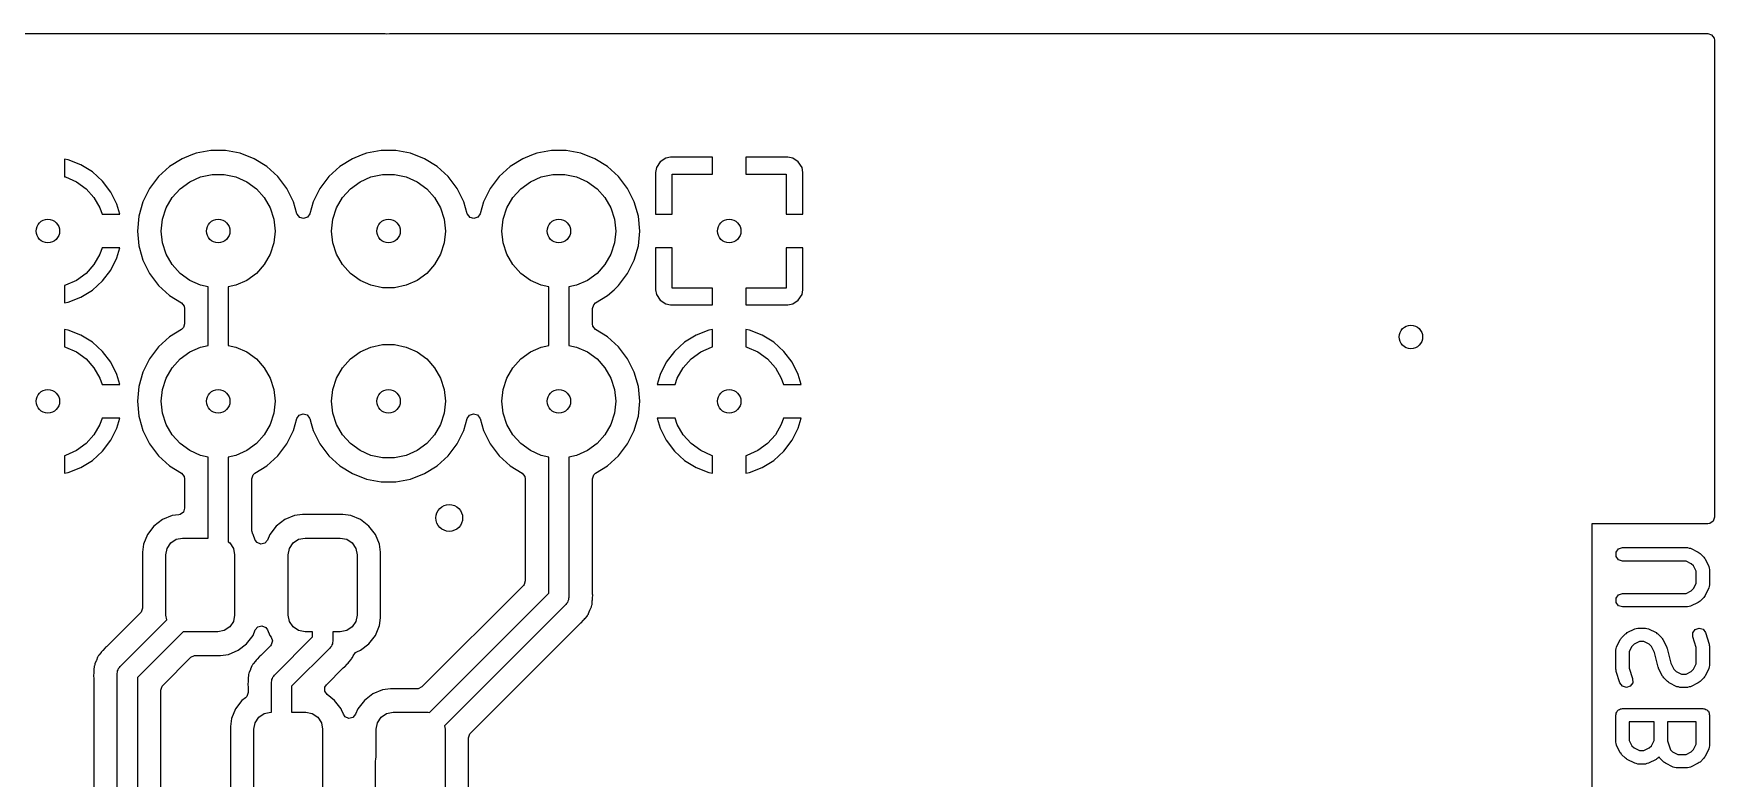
# Model space of a CAD drawing. Extents: x 0.22 to 1.78, y 0.22 to 2.18.
# Drawn here: x 0.791 to 1.778, y 1.741 to 2.178 of the extents above; entities that cross this region are included whole.
import ezdxf

# ---------------------------------------------------------------- set-up
doc = ezdxf.new("R2010")
doc.units = 0
doc.header["$MEASUREMENT"] = 0
doc.layers.add('BLACK', color=7, linetype='CONTINUOUS')

msp = doc.modelspace()

# ---------------------------------------------------------------- linework, layer by layer
at = {"layer": 'BLACK', "linetype": 'CONTINUOUS'}
for p, q in [((0.225728, 2.17817), (0.997806, 2.17817)), ((0.997806, 2.17817), (0.998873, 2.17802)), ((0.998873, 2.17802), (0.998889, 2.17802)), ((0.998889, 2.17802), (1.00046, 2.17816)), ((1.00046, 2.17816), (1.00064, 2.17817)), ((1.00064, 2.17817), (1.77427, 2.17817)), ((1.77427, 2.17817), (1.77656, 2.17742)), ((1.77656, 2.17742), (1.77798, 2.17548)), ((1.77798, 2.17548), (1.77817, 2.17427)), ((1.77817, 2.17427), (1.77817, 1.89411)), ((0.811705, 2.10404), (0.809646, 2.10442)), ((0.809646, 2.10442), (0.809646, 2.09414)), ((0.819189, 2.10114), (0.811705, 2.10404)), ((0.811705, 2.10404), (0.811705, 2.10404)), ((0.878646, 2.10469), (0.871198, 2.10008)), ((0.883811, 2.1067), (0.878646, 2.10469)), ((0.886813, 2.10786), (0.883811, 2.1067)), ((0.895424, 2.10947), (0.886813, 2.10786)), ((0.904183, 2.10947), (0.895424, 2.10947)), ((0.912793, 2.10786), (0.904183, 2.10947)), ((0.920961, 2.10469), (0.912793, 2.10786)), ((0.912793, 2.10786), (0.912793, 2.10786)), ((0.912793, 2.10786), (0.912793, 2.10786)), ((0.928408, 2.10008), (0.920961, 2.10469)), ((0.978646, 2.10469), (0.971198, 2.10008)), ((0.983811, 2.1067), (0.978646, 2.10469)), ((0.986813, 2.10786), (0.983811, 2.1067)), ((0.995424, 2.10947), (0.986813, 2.10786)), ((1.00418, 2.10947), (0.995424, 2.10947)), ((1.01279, 2.10786), (1.00418, 2.10947)), ((1.02096, 2.10469), (1.01279, 2.10786)), ((1.01279, 2.10786), (1.01279, 2.10786)), ((1.01279, 2.10786), (1.01279, 2.10786)), ((1.02841, 2.10008), (1.02096, 2.10469)), ((1.07865, 2.10469), (1.0712, 2.10008)), ((1.08381, 2.1067), (1.07865, 2.10469)), ((1.08681, 2.10786), (1.08381, 2.1067)), ((1.09542, 2.10947), (1.08681, 2.10786)), ((1.10418, 2.10947), (1.09542, 2.10947)), ((1.11279, 2.10786), (1.10418, 2.10947)), ((1.12096, 2.10469), (1.11279, 2.10786)), ((1.11279, 2.10786), (1.11279, 2.10786)), ((1.11279, 2.10786), (1.11279, 2.10786)), ((1.12841, 2.10008), (1.12096, 2.10469)), ((1.15924, 2.10277), (1.15707, 2.09951)), ((1.1625, 2.10494), (1.15924, 2.10277)), ((1.15924, 2.10277), (1.15924, 2.10277)), ((1.16537, 2.10551), (1.1625, 2.10494)), ((1.1625, 2.10494), (1.1625, 2.10494)), ((1.18996, 2.10551), (1.16537, 2.10551)), ((1.18996, 2.09567), (1.18996, 2.10551)), ((1.18996, 2.10551), (1.18996, 2.10551)), ((1.20965, 2.10551), (1.20965, 2.09567)), ((1.23424, 2.10551), (1.20965, 2.10551)), ((1.20965, 2.10551), (1.20965, 2.10551)), ((1.23711, 2.10494), (1.23424, 2.10551)), ((1.24036, 2.10277), (1.23711, 2.10494)), ((1.23711, 2.10494), (1.23711, 2.10494)), ((1.24254, 2.09951), (1.24036, 2.10277)), ((1.24036, 2.10277), (1.24036, 2.10277)), ((0.809646, 2.09414), (0.810144, 2.09403)), ((0.810144, 2.09403), (0.816535, 2.09119)), ((0.81919, 2.10114), (0.819189, 2.10114)), ((0.826013, 2.09691), (0.81919, 2.10114)), ((0.831945, 2.09151), (0.826013, 2.09691)), ((0.864725, 2.09418), (0.859447, 2.08719)), ((0.871198, 2.10008), (0.864725, 2.09418)), ((0.871198, 2.10008), (0.871198, 2.10008)), ((0.883071, 2.09119), (0.889462, 2.09403)), ((0.889462, 2.09403), (0.896305, 2.09549)), ((0.896305, 2.09549), (0.903301, 2.09549)), ((0.903301, 2.09549), (0.910144, 2.09403)), ((0.910144, 2.09403), (0.916535, 2.09119)), ((0.934881, 2.09418), (0.928408, 2.10008)), ((0.94016, 2.08719), (0.934881, 2.09418)), ((0.964725, 2.09418), (0.959447, 2.08719)), ((0.971198, 2.10008), (0.964725, 2.09418)), ((0.971198, 2.10008), (0.971198, 2.10008)), ((0.983071, 2.09119), (0.989462, 2.09403)), ((0.989462, 2.09403), (0.996305, 2.09549)), ((0.996305, 2.09549), (1.0033, 2.09549)), ((1.0033, 2.09549), (1.01014, 2.09403)), ((1.01014, 2.09403), (1.01654, 2.09119)), ((1.03488, 2.09418), (1.02841, 2.10008)), ((1.04016, 2.08719), (1.03488, 2.09418)), ((1.06473, 2.09418), (1.05945, 2.08719)), ((1.0712, 2.10008), (1.06473, 2.09418)), ((1.0712, 2.10008), (1.0712, 2.10008)), ((1.08307, 2.09119), (1.08946, 2.09403)), ((1.08946, 2.09403), (1.09631, 2.09549)), ((1.09631, 2.09549), (1.1033, 2.09549)), ((1.1033, 2.09549), (1.11014, 2.09403)), ((1.11014, 2.09403), (1.11654, 2.09119)), ((1.13488, 2.09418), (1.12841, 2.10008)), ((1.14016, 2.08719), (1.13488, 2.09418)), ((1.15707, 2.09951), (1.1565, 2.09664)), ((1.1565, 2.09664), (1.1565, 2.07205)), ((1.15707, 2.09951), (1.15707, 2.09951)), ((1.16634, 2.07205), (1.16634, 2.09567)), ((1.16634, 2.09567), (1.18996, 2.09567)), ((1.20965, 2.09567), (1.23327, 2.09567)), ((1.23327, 2.09567), (1.23327, 2.07205)), ((1.24311, 2.09664), (1.24254, 2.09951)), ((1.24254, 2.09951), (1.24254, 2.09951)), ((1.24311, 2.07205), (1.24311, 2.09664)), ((1.24311, 2.09664), (1.24311, 2.09664)), ((0.816535, 2.09119), (0.822195, 2.08707)), ((0.822195, 2.08707), (0.826877, 2.08187)), ((0.836781, 2.0851), (0.831945, 2.09151)), ((0.840359, 2.07792), (0.836781, 2.0851)), ((0.836781, 2.0851), (0.836781, 2.0851)), ((0.859446, 2.08719), (0.855542, 2.07935)), ((0.859447, 2.08719), (0.859446, 2.08719)), ((0.87273, 2.08187), (0.877411, 2.08707)), ((0.877411, 2.08707), (0.883071, 2.09119)), ((0.916535, 2.09119), (0.922195, 2.08707)), ((0.922195, 2.08707), (0.926877, 2.08187)), ((0.944064, 2.07935), (0.94016, 2.08719)), ((0.959446, 2.08719), (0.955542, 2.07935)), ((0.959447, 2.08719), (0.959446, 2.08719)), ((0.97273, 2.08187), (0.977411, 2.08707)), ((0.977411, 2.08707), (0.983071, 2.09119)), ((1.01654, 2.09119), (1.0222, 2.08707)), ((1.0222, 2.08707), (1.02688, 2.08187)), ((1.04406, 2.07935), (1.04016, 2.08719)), ((1.05945, 2.08719), (1.05554, 2.07935)), ((1.05945, 2.08719), (1.05945, 2.08719)), ((1.07273, 2.08187), (1.07741, 2.08707)), ((1.07741, 2.08707), (1.08307, 2.09119)), ((1.11654, 2.09119), (1.1222, 2.08707)), ((1.1222, 2.08707), (1.12688, 2.08187)), ((1.14406, 2.07935), (1.14016, 2.08719)), ((0.826877, 2.08187), (0.830375, 2.07582)), ((0.830375, 2.07582), (0.831599, 2.07205)), ((0.842029, 2.07205), (0.840359, 2.07792)), ((0.855542, 2.07935), (0.853145, 2.07093)), ((0.855542, 2.07935), (0.855542, 2.07935)), ((0.86707, 2.06916), (0.869232, 2.07582)), ((0.869232, 2.07582), (0.87273, 2.08187)), ((0.926877, 2.08187), (0.930375, 2.07582)), ((0.930375, 2.07582), (0.932536, 2.06916)), ((0.946054, 2.07236), (0.944064, 2.07935)), ((0.946143, 2.07208), (0.946054, 2.07236)), ((0.953552, 2.07236), (0.952209, 2.07036)), ((0.955542, 2.07935), (0.953552, 2.07236)), ((0.955542, 2.07935), (0.955542, 2.07935)), ((0.96707, 2.06916), (0.969232, 2.07582)), ((0.969232, 2.07582), (0.97273, 2.08187)), ((1.02688, 2.08187), (1.03037, 2.07582)), ((1.03037, 2.07582), (1.03254, 2.06916)), ((1.04605, 2.07236), (1.04406, 2.07935)), ((1.04614, 2.07208), (1.04605, 2.07236)), ((1.05355, 2.07236), (1.05221, 2.07036)), ((1.05554, 2.07935), (1.05355, 2.07236)), ((1.05554, 2.07935), (1.05554, 2.07935)), ((1.06707, 2.06916), (1.06923, 2.07582)), ((1.06923, 2.07582), (1.07273, 2.08187)), ((1.12688, 2.08187), (1.13037, 2.07582)), ((1.13037, 2.07582), (1.13254, 2.06916)), ((1.14646, 2.07093), (1.14406, 2.07935)), ((0.831599, 2.07205), (0.842029, 2.07205)), ((0.853145, 2.07093), (0.852337, 2.0622)), ((0.866339, 2.0622), (0.86707, 2.06916)), ((0.932536, 2.06916), (0.933268, 2.0622)), ((0.94763, 2.07019), (0.946143, 2.07208)), ((0.949947, 2.06953), (0.94763, 2.07019)), ((0.952209, 2.07036), (0.949947, 2.06953)), ((0.966339, 2.0622), (0.96707, 2.06916)), ((1.03254, 2.06916), (1.03327, 2.0622)), ((1.04763, 2.07019), (1.04614, 2.07208)), ((1.04995, 2.06953), (1.04763, 2.07019)), ((1.05221, 2.07036), (1.04995, 2.06953)), ((1.06634, 2.0622), (1.06707, 2.06916)), ((1.13254, 2.06916), (1.13327, 2.0622)), ((1.14727, 2.0622), (1.14646, 2.07093)), ((1.1565, 2.07205), (1.1565, 2.07205)), ((1.1565, 2.07205), (1.16634, 2.07205)), ((1.23327, 2.07205), (1.24311, 2.07205)), ((1.24311, 2.07205), (1.24311, 2.07205)), ((0.852337, 2.0622), (0.853145, 2.05348)), ((0.853145, 2.05348), (0.853552, 2.05205)), ((0.86707, 2.05525), (0.866339, 2.0622)), ((0.869232, 2.04859), (0.86707, 2.05525)), ((0.932536, 2.05525), (0.930375, 2.04859)), ((0.933268, 2.0622), (0.932536, 2.05525)), ((0.96707, 2.05525), (0.966339, 2.0622)), ((0.969232, 2.04859), (0.96707, 2.05525)), ((1.03254, 2.05525), (1.03037, 2.04859)), ((1.03327, 2.0622), (1.03254, 2.05525)), ((1.06707, 2.05525), (1.06634, 2.0622)), ((1.06923, 2.04859), (1.06707, 2.05525)), ((1.13254, 2.05525), (1.13037, 2.04859)), ((1.13327, 2.0622), (1.13254, 2.05525)), ((1.14406, 2.04506), (1.14646, 2.05348)), ((1.14646, 2.05348), (1.14727, 2.0622)), ((0.830375, 2.04859), (0.826877, 2.04253)), ((0.831599, 2.05236), (0.830375, 2.04859)), ((0.842029, 2.05236), (0.831599, 2.05236)), ((0.836781, 2.03931), (0.840359, 2.04649)), ((0.840359, 2.04649), (0.842029, 2.05236)), ((0.853552, 2.05205), (0.855542, 2.04506)), ((0.855542, 2.04506), (0.857301, 2.04153)), ((0.87273, 2.04253), (0.869232, 2.04859)), ((0.930375, 2.04859), (0.926877, 2.04253)), ((0.97273, 2.04253), (0.969232, 2.04859)), ((1.03037, 2.04859), (1.02688, 2.04253)), ((1.07273, 2.04253), (1.06923, 2.04859)), ((1.13037, 2.04859), (1.12688, 2.04253)), ((1.14016, 2.03722), (1.14406, 2.04506)), ((1.16634, 2.05236), (1.1565, 2.05236)), ((1.1565, 2.05236), (1.1565, 2.05236)), ((1.1565, 2.05236), (1.1565, 2.02777)), ((1.16634, 2.02874), (1.16634, 2.05236)), ((1.24311, 2.05236), (1.23327, 2.05236)), ((1.23327, 2.05236), (1.23327, 2.02874)), ((1.24311, 2.02777), (1.24311, 2.05236)), ((1.24311, 2.05236), (1.24311, 2.05236)), ((0.816535, 2.03322), (0.810144, 2.03038)), ((0.822195, 2.03734), (0.816535, 2.03322)), ((0.826877, 2.04253), (0.822195, 2.03734)), ((0.826013, 2.0275), (0.831945, 2.0329)), ((0.831945, 2.0329), (0.836781, 2.03931)), ((0.836781, 2.03931), (0.836781, 2.03931)), ((0.857301, 2.04153), (0.859447, 2.03722)), ((0.859447, 2.03722), (0.864725, 2.03023)), ((0.877411, 2.03734), (0.87273, 2.04253)), ((0.883071, 2.03322), (0.877411, 2.03734)), ((0.889462, 2.03038), (0.883071, 2.03322)), ((0.916535, 2.03322), (0.910144, 2.03038)), ((0.922195, 2.03734), (0.916535, 2.03322)), ((0.926877, 2.04253), (0.922195, 2.03734)), ((0.977411, 2.03734), (0.97273, 2.04253)), ((0.983071, 2.03322), (0.977411, 2.03734)), ((0.989462, 2.03038), (0.983071, 2.03322)), ((1.01654, 2.03322), (1.01014, 2.03038)), ((1.0222, 2.03734), (1.01654, 2.03322)), ((1.02688, 2.04253), (1.0222, 2.03734)), ((1.07741, 2.03734), (1.07273, 2.04253)), ((1.08307, 2.03322), (1.07741, 2.03734)), ((1.08946, 2.03038), (1.08307, 2.03322)), ((1.11654, 2.03322), (1.11014, 2.03038)), ((1.1222, 2.03734), (1.11654, 2.03322)), ((1.12688, 2.04253), (1.1222, 2.03734)), ((1.13488, 2.03023), (1.14016, 2.03722)), ((0.810144, 2.03038), (0.809646, 2.03027)), ((0.809646, 2.03027), (0.809646, 2.01999)), ((0.811705, 2.02037), (0.819189, 2.02327)), ((0.819189, 2.02327), (0.81919, 2.02327)), ((0.81919, 2.02327), (0.826013, 2.0275)), ((0.864725, 2.03023), (0.871198, 2.02433)), ((0.871198, 2.02433), (0.878253, 2.01996)), ((0.893898, 2.02944), (0.889462, 2.03038)), ((0.893898, 1.99497), (0.893898, 2.02944)), ((0.910144, 2.03038), (0.905709, 2.02944)), ((0.905709, 2.02944), (0.905709, 1.99497)), ((0.996305, 2.02892), (0.989462, 2.03038)), ((1.0033, 2.02892), (0.996305, 2.02892)), ((1.01014, 2.03038), (1.0033, 2.02892)), ((1.0939, 2.02944), (1.08946, 2.03038)), ((1.0939, 1.99497), (1.0939, 2.02944)), ((1.11014, 2.03038), (1.10571, 2.02944)), ((1.10571, 2.02944), (1.10571, 1.99497)), ((1.12135, 2.01996), (1.12841, 2.02433)), ((1.12841, 2.02433), (1.13219, 2.02777)), ((1.13219, 2.02777), (1.13488, 2.03023)), ((1.1565, 2.02777), (1.15707, 2.0249)), ((1.15707, 2.0249), (1.15707, 2.0249)), ((1.15707, 2.0249), (1.15924, 2.02164)), ((1.18996, 2.02874), (1.16634, 2.02874)), ((1.18996, 2.0189), (1.18996, 2.02874)), ((1.23327, 2.02874), (1.20965, 2.02874)), ((1.20965, 2.02874), (1.20965, 2.0189)), ((1.24036, 2.02164), (1.24254, 2.0249)), ((1.24254, 2.0249), (1.24311, 2.02777)), ((1.24254, 2.0249), (1.24254, 2.0249)), ((1.24311, 2.02777), (1.24311, 2.02777)), ((0.809646, 2.01999), (0.811705, 2.02037)), ((0.878253, 2.01996), (0.879809, 2.01812)), ((0.879809, 2.01812), (0.880098, 2.01664)), ((0.880098, 2.01664), (0.880098, 2.00777)), ((1.11951, 2.01664), (1.12025, 2.01894)), ((1.11951, 2.00777), (1.11951, 2.01664)), ((1.12025, 2.01894), (1.12135, 2.01996)), ((1.15924, 2.02164), (1.15924, 2.02164)), ((1.15924, 2.02164), (1.1625, 2.01947)), ((1.1625, 2.01947), (1.1625, 2.01947)), ((1.1625, 2.01947), (1.16537, 2.0189)), ((1.16537, 2.0189), (1.16537, 2.0189)), ((1.16537, 2.0189), (1.18996, 2.0189)), ((1.18996, 2.0189), (1.18996, 2.0189)), ((1.20965, 2.0189), (1.20965, 2.0189)), ((1.20965, 2.0189), (1.23424, 2.0189)), ((1.23424, 2.0189), (1.23711, 2.01947)), ((1.23424, 2.0189), (1.23424, 2.0189)), ((1.23711, 2.01947), (1.24036, 2.02164)), ((1.23711, 2.01947), (1.23711, 2.01947)), ((1.24036, 2.02164), (1.24036, 2.02164)), ((0.811705, 2.00404), (0.809646, 2.00442)), ((0.809646, 2.00442), (0.809646, 1.99414)), ((0.819189, 2.00114), (0.811705, 2.00404)), ((0.811705, 2.00404), (0.811705, 2.00404)), ((0.878253, 2.00445), (0.871198, 2.00008)), ((0.879354, 2.00547), (0.878253, 2.00445)), ((0.880098, 2.00777), (0.879354, 2.00547)), ((1.1198, 2.00629), (1.11951, 2.00777)), ((1.12135, 2.00445), (1.1198, 2.00629)), ((1.12841, 2.00008), (1.12135, 2.00445)), ((1.1879, 2.00404), (1.18042, 2.00114)), ((1.18996, 2.00442), (1.1879, 2.00404)), ((1.1879, 2.00404), (1.1879, 2.00404)), ((1.18996, 1.99414), (1.18996, 2.00442)), ((1.21171, 2.00404), (1.20965, 2.00442)), ((1.20965, 2.00442), (1.20965, 1.99414)), ((1.21919, 2.00114), (1.21171, 2.00404)), ((1.21171, 2.00404), (1.21171, 2.00404)), ((0.809646, 1.99414), (0.810144, 1.99403)), ((0.810144, 1.99403), (0.816535, 1.99119)), ((0.81919, 2.00114), (0.819189, 2.00114)), ((0.826013, 1.99691), (0.81919, 2.00114)), ((0.831945, 1.99151), (0.826013, 1.99691)), ((0.864725, 1.99418), (0.859447, 1.98719)), ((0.871198, 2.00008), (0.864725, 1.99418)), ((0.871198, 2.00008), (0.871198, 2.00008)), ((0.883071, 1.99119), (0.889462, 1.99403)), ((0.889462, 1.99403), (0.893898, 1.99497)), ((0.905709, 1.99497), (0.910144, 1.99403)), ((0.910144, 1.99403), (0.916535, 1.99119)), ((0.983071, 1.99119), (0.989462, 1.99403)), ((0.989462, 1.99403), (0.996305, 1.99549)), ((0.996305, 1.99549), (1.0033, 1.99549)), ((1.0033, 1.99549), (1.01014, 1.99403)), ((1.01014, 1.99403), (1.01654, 1.99119)), ((1.08307, 1.99119), (1.08946, 1.99403)), ((1.08946, 1.99403), (1.0939, 1.99497)), ((1.10571, 1.99497), (1.11014, 1.99403)), ((1.11014, 1.99403), (1.11654, 1.99119)), ((1.13488, 1.99418), (1.12841, 2.00008)), ((1.14016, 1.98719), (1.13488, 1.99418)), ((1.17359, 1.99691), (1.16766, 1.99151)), ((1.18042, 2.00114), (1.17359, 1.99691)), ((1.18042, 2.00114), (1.18042, 2.00114)), ((1.18307, 1.99119), (1.18946, 1.99403)), ((1.18946, 1.99403), (1.18996, 1.99414)), ((1.20965, 1.99414), (1.21014, 1.99403)), ((1.21014, 1.99403), (1.21654, 1.99119)), ((1.22601, 1.99691), (1.21919, 2.00114)), ((1.21919, 2.00114), (1.21919, 2.00114)), ((1.23194, 1.99151), (1.22601, 1.99691)), ((0.816535, 1.99119), (0.822195, 1.98707)), ((0.822195, 1.98707), (0.826877, 1.98187)), ((0.836781, 1.9851), (0.831945, 1.99151)), ((0.840359, 1.97792), (0.836781, 1.9851)), ((0.836781, 1.9851), (0.836781, 1.9851)), ((0.859446, 1.98719), (0.855542, 1.97935)), ((0.859447, 1.98719), (0.859446, 1.98719)), ((0.87273, 1.98187), (0.877411, 1.98707)), ((0.877411, 1.98707), (0.883071, 1.99119)), ((0.916535, 1.99119), (0.922195, 1.98707)), ((0.922195, 1.98707), (0.926877, 1.98187)), ((0.97273, 1.98187), (0.977411, 1.98707)), ((0.977411, 1.98707), (0.983071, 1.99119)), ((1.01654, 1.99119), (1.0222, 1.98707)), ((1.0222, 1.98707), (1.02688, 1.98187)), ((1.07273, 1.98187), (1.07741, 1.98707)), ((1.07741, 1.98707), (1.08307, 1.99119)), ((1.11654, 1.99119), (1.1222, 1.98707)), ((1.1222, 1.98707), (1.12688, 1.98187)), ((1.14406, 1.97935), (1.14016, 1.98719)), ((1.16282, 1.9851), (1.15925, 1.97792)), ((1.16766, 1.99151), (1.16282, 1.9851)), ((1.16282, 1.9851), (1.16282, 1.9851)), ((1.17273, 1.98187), (1.17741, 1.98707)), ((1.17741, 1.98707), (1.18307, 1.99119)), ((1.21654, 1.99119), (1.2222, 1.98707)), ((1.2222, 1.98707), (1.22688, 1.98187)), ((1.23678, 1.9851), (1.23194, 1.99151)), ((1.24036, 1.97792), (1.23678, 1.9851)), ((1.23678, 1.9851), (1.23678, 1.9851)), ((0.826877, 1.98187), (0.830375, 1.97582)), ((0.830375, 1.97582), (0.831599, 1.97205)), ((0.842029, 1.97205), (0.840359, 1.97792)), ((0.855542, 1.97935), (0.853145, 1.97093)), ((0.855542, 1.97935), (0.855542, 1.97935)), ((0.86707, 1.96916), (0.869232, 1.97582)), ((0.869232, 1.97582), (0.87273, 1.98187)), ((0.926877, 1.98187), (0.930375, 1.97582)), ((0.930375, 1.97582), (0.932536, 1.96916)), ((0.96707, 1.96916), (0.969232, 1.97582)), ((0.969232, 1.97582), (0.97273, 1.98187)), ((1.02688, 1.98187), (1.03037, 1.97582)), ((1.03037, 1.97582), (1.03254, 1.96916)), ((1.06707, 1.96916), (1.06923, 1.97582)), ((1.06923, 1.97582), (1.07273, 1.98187)), ((1.12688, 1.98187), (1.13037, 1.97582)), ((1.13037, 1.97582), (1.13254, 1.96916)), ((1.14646, 1.97093), (1.14406, 1.97935)), ((1.15925, 1.97792), (1.15758, 1.97205)), ((1.16801, 1.97205), (1.16923, 1.97582)), ((1.16923, 1.97582), (1.17273, 1.98187)), ((1.22688, 1.98187), (1.23037, 1.97582)), ((1.23037, 1.97582), (1.2316, 1.97205)), ((1.24203, 1.97205), (1.24036, 1.97792)), ((0.831599, 1.97205), (0.842029, 1.97205)), ((0.853145, 1.97093), (0.852337, 1.9622)), ((0.866339, 1.9622), (0.86707, 1.96916)), ((0.932536, 1.96916), (0.933268, 1.9622)), ((0.966339, 1.9622), (0.96707, 1.96916)), ((1.03254, 1.96916), (1.03327, 1.9622)), ((1.06634, 1.9622), (1.06707, 1.96916)), ((1.13254, 1.96916), (1.13327, 1.9622)), ((1.14727, 1.9622), (1.14646, 1.97093)), ((1.15758, 1.97205), (1.16801, 1.97205)), ((1.2316, 1.97205), (1.24203, 1.97205)), ((0.852337, 1.9622), (0.853145, 1.95348)), ((0.86707, 1.95525), (0.866339, 1.9622)), ((0.869232, 1.94859), (0.86707, 1.95525)), ((0.932536, 1.95525), (0.930375, 1.94859)), ((0.933268, 1.9622), (0.932536, 1.95525)), ((0.946054, 1.95205), (0.947397, 1.95405)), ((0.947397, 1.95405), (0.949659, 1.95488)), ((0.949659, 1.95488), (0.951976, 1.95422)), ((0.951976, 1.95422), (0.953463, 1.95233)), ((0.96707, 1.95525), (0.966339, 1.9622)), ((0.969232, 1.94859), (0.96707, 1.95525)), ((1.03254, 1.95525), (1.03037, 1.94859)), ((1.03327, 1.9622), (1.03254, 1.95525)), ((1.04605, 1.95205), (1.0474, 1.95405)), ((1.0474, 1.95405), (1.04966, 1.95488)), ((1.04966, 1.95488), (1.05198, 1.95422)), ((1.05198, 1.95422), (1.05346, 1.95233)), ((1.06707, 1.95525), (1.06634, 1.9622)), ((1.06923, 1.94859), (1.06707, 1.95525)), ((1.13254, 1.95525), (1.13037, 1.94859)), ((1.13327, 1.9622), (1.13254, 1.95525)), ((1.14646, 1.95348), (1.14727, 1.9622)), ((0.830375, 1.94859), (0.826877, 1.94253)), ((0.831599, 1.95236), (0.830375, 1.94859)), ((0.842029, 1.95236), (0.831599, 1.95236)), ((0.836781, 1.93931), (0.840359, 1.94649)), ((0.840359, 1.94649), (0.842029, 1.95236)), ((0.853145, 1.95348), (0.853552, 1.95205)), ((0.853552, 1.95205), (0.855542, 1.94506)), ((0.855542, 1.94506), (0.857301, 1.94153)), ((0.87273, 1.94253), (0.869232, 1.94859)), ((0.930375, 1.94859), (0.926877, 1.94253)), ((0.94016, 1.93722), (0.944064, 1.94506)), ((0.944064, 1.94506), (0.946054, 1.95205)), ((0.953463, 1.95233), (0.953552, 1.95205)), ((0.953552, 1.95205), (0.954369, 1.94918)), ((0.954369, 1.94918), (0.955542, 1.94506)), ((0.955542, 1.94506), (0.957301, 1.94153)), ((0.97273, 1.94253), (0.969232, 1.94859)), ((1.03037, 1.94859), (1.02688, 1.94253)), ((1.04016, 1.93722), (1.04406, 1.94506)), ((1.04406, 1.94506), (1.04605, 1.95205)), ((1.05346, 1.95233), (1.05355, 1.95205)), ((1.05355, 1.95205), (1.05554, 1.94506)), ((1.05554, 1.94506), (1.0573, 1.94153)), ((1.07273, 1.94253), (1.06923, 1.94859)), ((1.13037, 1.94859), (1.12688, 1.94253)), ((1.14016, 1.93722), (1.14406, 1.94506)), ((1.14406, 1.94506), (1.14614, 1.95236)), ((1.14614, 1.95236), (1.14646, 1.95348)), ((1.16801, 1.95236), (1.15758, 1.95236)), ((1.15758, 1.95236), (1.15925, 1.94649)), ((1.15925, 1.94649), (1.16282, 1.93931)), ((1.16923, 1.94859), (1.16801, 1.95236)), ((1.17273, 1.94253), (1.16923, 1.94859)), ((1.23037, 1.94859), (1.22688, 1.94253)), ((1.2316, 1.95236), (1.23037, 1.94859)), ((1.24203, 1.95236), (1.2316, 1.95236)), ((1.23678, 1.93931), (1.24036, 1.94649)), ((1.24036, 1.94649), (1.24203, 1.95236)), ((0.822195, 1.93734), (0.816535, 1.93322)), ((0.826877, 1.94253), (0.822195, 1.93734)), ((0.831945, 1.9329), (0.836781, 1.93931)), ((0.836781, 1.93931), (0.836781, 1.93931)), ((0.857301, 1.94153), (0.859447, 1.93722)), ((0.859447, 1.93722), (0.864725, 1.93023)), ((0.877411, 1.93734), (0.87273, 1.94253)), ((0.883071, 1.93322), (0.877411, 1.93734)), ((0.922195, 1.93734), (0.916535, 1.93322)), ((0.926877, 1.94253), (0.922195, 1.93734)), ((0.934881, 1.93023), (0.94016, 1.93722)), ((0.957301, 1.94153), (0.959447, 1.93722)), ((0.959447, 1.93722), (0.964725, 1.93023)), ((0.977411, 1.93734), (0.97273, 1.94253)), ((0.983071, 1.93322), (0.977411, 1.93734)), ((1.0222, 1.93734), (1.01654, 1.93322)), ((1.02688, 1.94253), (1.0222, 1.93734)), ((1.03488, 1.93023), (1.04016, 1.93722)), ((1.0573, 1.94153), (1.05945, 1.93722)), ((1.05945, 1.93722), (1.06473, 1.93023)), ((1.07741, 1.93734), (1.07273, 1.94253)), ((1.08307, 1.93322), (1.07741, 1.93734)), ((1.1222, 1.93734), (1.11654, 1.93322)), ((1.12688, 1.94253), (1.1222, 1.93734)), ((1.13488, 1.93023), (1.14016, 1.93722)), ((1.16282, 1.93931), (1.16282, 1.93931)), ((1.16282, 1.93931), (1.16766, 1.9329)), ((1.17741, 1.93734), (1.17273, 1.94253)), ((1.18307, 1.93322), (1.17741, 1.93734)), ((1.2222, 1.93734), (1.21654, 1.93322)), ((1.22688, 1.94253), (1.2222, 1.93734)), ((1.23194, 1.9329), (1.23678, 1.93931)), ((1.23678, 1.93931), (1.23678, 1.93931)), ((0.810144, 1.93038), (0.809646, 1.93027)), ((0.809646, 1.93027), (0.809646, 1.91999)), ((0.816535, 1.93322), (0.810144, 1.93038)), ((0.81919, 1.92327), (0.826013, 1.9275)), ((0.826013, 1.9275), (0.831945, 1.9329)), ((0.864725, 1.93023), (0.871198, 1.92433)), ((0.871198, 1.92433), (0.878253, 1.91996)), ((0.889462, 1.93038), (0.883071, 1.93322)), ((0.893898, 1.92944), (0.889462, 1.93038)), ((0.893898, 1.88189), (0.893898, 1.92944)), ((0.910144, 1.93038), (0.905709, 1.92944)), ((0.905709, 1.92944), (0.905709, 1.87958)), ((0.916535, 1.93322), (0.910144, 1.93038)), ((0.921354, 1.91996), (0.928408, 1.92433)), ((0.928408, 1.92433), (0.934881, 1.93023)), ((0.964725, 1.93023), (0.971198, 1.92433)), ((0.971198, 1.92433), (0.978646, 1.91971)), ((0.989462, 1.93038), (0.983071, 1.93322)), ((0.996305, 1.92892), (0.989462, 1.93038)), ((1.0033, 1.92892), (0.996305, 1.92892)), ((1.01014, 1.93038), (1.0033, 1.92892)), ((1.01654, 1.93322), (1.01014, 1.93038)), ((1.02096, 1.91971), (1.02841, 1.92433)), ((1.02841, 1.92433), (1.03488, 1.93023)), ((1.06473, 1.93023), (1.0712, 1.92433)), ((1.0712, 1.92433), (1.07825, 1.91996)), ((1.08946, 1.93038), (1.08307, 1.93322)), ((1.0939, 1.92944), (1.08946, 1.93038)), ((1.0939, 1.84949), (1.0939, 1.92944)), ((1.11014, 1.93038), (1.10571, 1.92944)), ((1.10571, 1.92944), (1.10571, 1.84705)), ((1.11654, 1.93322), (1.11014, 1.93038)), ((1.12135, 1.91996), (1.12841, 1.92433)), ((1.12841, 1.92433), (1.13488, 1.93023)), ((1.16766, 1.9329), (1.17359, 1.9275)), ((1.17359, 1.9275), (1.18042, 1.92327)), ((1.18946, 1.93038), (1.18307, 1.93322)), ((1.18996, 1.93027), (1.18946, 1.93038)), ((1.18996, 1.91999), (1.18996, 1.93027)), ((1.21014, 1.93038), (1.20965, 1.93027)), ((1.20965, 1.93027), (1.20965, 1.91999)), ((1.21654, 1.93322), (1.21014, 1.93038)), ((1.21919, 1.92327), (1.22601, 1.9275)), ((1.22601, 1.9275), (1.23194, 1.9329)), ((0.809646, 1.91999), (0.811705, 1.92037)), ((0.811705, 1.92037), (0.819189, 1.92327)), ((0.819189, 1.92327), (0.81919, 1.92327)), ((0.878253, 1.91996), (0.879809, 1.91812)), ((0.879809, 1.91812), (0.880098, 1.91664)), ((0.880098, 1.91664), (0.880098, 1.89946)), ((0.919508, 1.91664), (0.920252, 1.91894)), ((0.919508, 1.88627), (0.919508, 1.91664)), ((0.920252, 1.91894), (0.921354, 1.91996)), ((0.978646, 1.91971), (0.986813, 1.91655)), ((0.986813, 1.91655), (0.995424, 1.91494)), ((0.995424, 1.91494), (1.00418, 1.91494)), ((1.00418, 1.91494), (1.01279, 1.91655)), ((1.01279, 1.91655), (1.02096, 1.91971)), ((1.07825, 1.91996), (1.07981, 1.91812)), ((1.07981, 1.91812), (1.0801, 1.91664)), ((1.0801, 1.91664), (1.0801, 1.85682)), ((1.11951, 1.91664), (1.12025, 1.91894)), ((1.11951, 1.84958), (1.11951, 1.91664)), ((1.12025, 1.91894), (1.12135, 1.91996)), ((1.18042, 1.92327), (1.18042, 1.92327)), ((1.18042, 1.92327), (1.1879, 1.92037)), ((1.1879, 1.92037), (1.18996, 1.91999)), ((1.18996, 1.91999), (1.18996, 1.91999)), ((1.20965, 1.91999), (1.21171, 1.92037)), ((1.21171, 1.92037), (1.21919, 1.92327)), ((1.21919, 1.92327), (1.21919, 1.92327)), ((0.872765, 1.89508), (0.867014, 1.8927)), ((0.87671, 1.8956), (0.872765, 1.89508)), ((0.872765, 1.89508), (0.872765, 1.89508)), ((0.877405, 1.89576), (0.87671, 1.8956)), ((0.879354, 1.89717), (0.877405, 1.89576)), ((0.880098, 1.89946), (0.879354, 1.89717)), ((0.944615, 1.89508), (0.938865, 1.8927)), ((0.944616, 1.89508), (0.944615, 1.89508)), ((0.949238, 1.89569), (0.944616, 1.89508)), ((0.973006, 1.89569), (0.949238, 1.89569)), ((0.949238, 1.89569), (0.949238, 1.89569)), ((0.977628, 1.89508), (0.973006, 1.89569)), ((0.977629, 1.89508), (0.977628, 1.89508)), ((0.983379, 1.8927), (0.977629, 1.89508)), ((0.862075, 1.88891), (0.858286, 1.88397)), ((0.862076, 1.88891), (0.862075, 1.88891)), ((0.867014, 1.8927), (0.862076, 1.88891)), ((0.867014, 1.8927), (0.867014, 1.8927)), ((0.919509, 1.88617), (0.919508, 1.88627)), ((0.920196, 1.88423), (0.919509, 1.88617)), ((0.933926, 1.88891), (0.930136, 1.88397)), ((0.938865, 1.8927), (0.933926, 1.88891)), ((0.933926, 1.88891), (0.933926, 1.88891)), ((0.938865, 1.8927), (0.938865, 1.8927)), ((0.988318, 1.88891), (0.983379, 1.8927)), ((0.992108, 1.88397), (0.988318, 1.88891)), ((0.988318, 1.88891), (0.988318, 1.88891)), ((0.988318, 1.88891), (0.988318, 1.88891)), ((0.988318, 1.88891), (0.988318, 1.88891)), ((0.988318, 1.88891), (0.988318, 1.88891)), ((1.77427, 1.89021), (1.70626, 1.89021)), ((1.70626, 1.89021), (1.70626, 1.3394)), ((1.77548, 1.8904), (1.77427, 1.89021)), ((1.77742, 1.89182), (1.77548, 1.8904)), ((1.77817, 1.89411), (1.77742, 1.89182)), ((0.855904, 1.87822), (0.855295, 1.8736)), ((0.858286, 1.88397), (0.855904, 1.87822)), ((0.855904, 1.87822), (0.855904, 1.87822)), ((0.858286, 1.88397), (0.858286, 1.88397)), ((0.869094, 1.87205), (0.869844, 1.87581)), ((0.869844, 1.87581), (0.871977, 1.87901)), ((0.871977, 1.87901), (0.87517, 1.88114)), ((0.87517, 1.88114), (0.878937, 1.88189)), ((0.878937, 1.88189), (0.893898, 1.88189)), ((0.905709, 1.87958), (0.906566, 1.87901)), ((0.906566, 1.87901), (0.9087, 1.87581)), ((0.9087, 1.87581), (0.909449, 1.87205)), ((0.92013, 1.88419), (0.920196, 1.88423)), ((0.920257, 1.88397), (0.92013, 1.88419)), ((0.921596, 1.88074), (0.920257, 1.88397)), ((0.920257, 1.88397), (0.920257, 1.88397)), ((0.922665, 1.87927), (0.921596, 1.88074)), ((0.924891, 1.87834), (0.922665, 1.87927)), ((0.927233, 1.87891), (0.924891, 1.87834)), ((0.928798, 1.88074), (0.927233, 1.87891)), ((0.930136, 1.88397), (0.928798, 1.88074)), ((0.940945, 1.87205), (0.941694, 1.87581)), ((0.941694, 1.87581), (0.943828, 1.87901)), ((0.943828, 1.87901), (0.947021, 1.88114)), ((0.947021, 1.88114), (0.950787, 1.88189)), ((0.950787, 1.88189), (0.971457, 1.88189)), ((0.971457, 1.88189), (0.975223, 1.88114)), ((0.975223, 1.88114), (0.978416, 1.87901)), ((0.978416, 1.87901), (0.98055, 1.87581)), ((0.98055, 1.87581), (0.981299, 1.87205)), ((0.99449, 1.87822), (0.992108, 1.88397)), ((0.992108, 1.88397), (0.992108, 1.88397)), ((0.995098, 1.8736), (0.99449, 1.87822)), ((1.72046, 1.87355), (1.72189, 1.87551)), ((1.72189, 1.87551), (1.7242, 1.87627)), ((1.7242, 1.87627), (1.76245, 1.87627)), ((1.76245, 1.87627), (1.76331, 1.87599)), ((1.76331, 1.87599), (1.76421, 1.87585)), ((1.76421, 1.87585), (1.76871, 1.8736)), ((0.855295, 1.8736), (0.855295, 1.84068)), ((0.869094, 1.83661), (0.869094, 1.87205)), ((0.909449, 1.87205), (0.909449, 1.83661)), ((0.940945, 1.83661), (0.940945, 1.87205)), ((0.981299, 1.87205), (0.981299, 1.83661)), ((0.995098, 1.83506), (0.995098, 1.8736)), ((1.72046, 1.87111), (1.72046, 1.87355)), ((1.72189, 1.86914), (1.72046, 1.87111)), ((1.7242, 1.86839), (1.72189, 1.86914)), ((1.76152, 1.86839), (1.7242, 1.86839)), ((1.76461, 1.86684), (1.76152, 1.86839)), ((1.76596, 1.8655), (1.76461, 1.86684)), ((1.76751, 1.8624), (1.76596, 1.8655)), ((1.76871, 1.8736), (1.76916, 1.87315)), ((1.76916, 1.87315), (1.76973, 1.87286)), ((1.76973, 1.87286), (1.77198, 1.87061)), ((1.77198, 1.87061), (1.77227, 1.87004)), ((1.77227, 1.87004), (1.77272, 1.86959)), ((1.77272, 1.86959), (1.77497, 1.86509)), ((1.77497, 1.86509), (1.7751, 1.86419)), ((1.0801, 1.85682), (1.07935, 1.85453)), ((1.76596, 1.85216), (1.76751, 1.85526)), ((1.76751, 1.85526), (1.76751, 1.8624)), ((1.7751, 1.86419), (1.77538, 1.86333)), ((1.77538, 1.86333), (1.77538, 1.85433)), ((1.07896, 1.85407), (1.01936, 1.79447)), ((1.0238, 1.77939), (1.0939, 1.84949)), ((1.07935, 1.85453), (1.07896, 1.85407)), ((1.10551, 1.84552), (1.10512, 1.84485)), ((1.10571, 1.84705), (1.10551, 1.8463)), ((1.10551, 1.8463), (1.10551, 1.84552)), ((1.11942, 1.84501), (1.11951, 1.84564)), ((1.1196, 1.84876), (1.11951, 1.84958)), ((1.11951, 1.84641), (1.11952, 1.84649)), ((1.11951, 1.84627), (1.11951, 1.84641)), ((1.11951, 1.84564), (1.11951, 1.84627)), ((1.11952, 1.84649), (1.11966, 1.84847)), ((1.11966, 1.84847), (1.1196, 1.84876)), ((1.72046, 1.84655), (1.72189, 1.84852)), ((1.72046, 1.84412), (1.72046, 1.84655)), ((1.72189, 1.84852), (1.7242, 1.84927)), ((1.7242, 1.84927), (1.76152, 1.84927)), ((1.76152, 1.84927), (1.76461, 1.85082)), ((1.76461, 1.85082), (1.76596, 1.85216)), ((1.77198, 1.84705), (1.76973, 1.8448)), ((1.77227, 1.84762), (1.77198, 1.84705)), ((1.77272, 1.84807), (1.77227, 1.84762)), ((1.77497, 1.85257), (1.77272, 1.84807)), ((1.7751, 1.85347), (1.77497, 1.85257)), ((1.77538, 1.85433), (1.7751, 1.85347)), ((0.854154, 1.83793), (0.834318, 1.81809)), ((0.854551, 1.83839), (0.854154, 1.83793)), ((0.855295, 1.84068), (0.854551, 1.83839)), ((0.869636, 1.83389), (0.869094, 1.83661)), ((0.909449, 1.83661), (0.9087, 1.83285)), ((0.941694, 1.83285), (0.940945, 1.83661)), ((0.981299, 1.83661), (0.98055, 1.83285)), ((1.10398, 1.84287), (1.03261, 1.7715)), ((1.10437, 1.84354), (1.10398, 1.84287)), ((1.10492, 1.84409), (1.10437, 1.84354)), ((1.10512, 1.84485), (1.10492, 1.84409)), ((1.1152, 1.83473), (1.11655, 1.83628)), ((1.11655, 1.83628), (1.11667, 1.83655)), ((1.11667, 1.83655), (1.1171, 1.83727)), ((1.1171, 1.83727), (1.11712, 1.8373)), ((1.11712, 1.8373), (1.11728, 1.83751)), ((1.11728, 1.83751), (1.118, 1.83944)), ((1.118, 1.83944), (1.11805, 1.83957)), ((1.11805, 1.83957), (1.11856, 1.84068)), ((1.11856, 1.84068), (1.1189, 1.84144)), ((1.1189, 1.84144), (1.11895, 1.84173)), ((1.11895, 1.84173), (1.11915, 1.84254)), ((1.11915, 1.84254), (1.11926, 1.84282)), ((1.11926, 1.84282), (1.1194, 1.84487)), ((1.1194, 1.84487), (1.11942, 1.84501)), ((1.72189, 1.84215), (1.72046, 1.84412)), ((1.7242, 1.84139), (1.72189, 1.84215)), ((1.76245, 1.84139), (1.7242, 1.84139)), ((1.76331, 1.84168), (1.76245, 1.84139)), ((1.76421, 1.84181), (1.76331, 1.84168)), ((1.76871, 1.84406), (1.76421, 1.84181)), ((1.76916, 1.84451), (1.76871, 1.84406)), ((1.76973, 1.8448), (1.76916, 1.84451)), ((0.842281, 1.80654), (0.869636, 1.83389)), ((0.879218, 1.82677), (0.852362, 1.79992)), ((0.899606, 1.82677), (0.879218, 1.82677)), ((0.903373, 1.82752), (0.899606, 1.82677)), ((0.906566, 1.82965), (0.903373, 1.82752)), ((0.9087, 1.83285), (0.906566, 1.82965)), ((0.920257, 1.82469), (0.921596, 1.82792)), ((0.921596, 1.82792), (0.92316, 1.82975)), ((0.92316, 1.82975), (0.925503, 1.83032)), ((0.925503, 1.83032), (0.927728, 1.8294)), ((0.927728, 1.8294), (0.928798, 1.82792)), ((0.928798, 1.82792), (0.930136, 1.82469)), ((0.943828, 1.82965), (0.941694, 1.83285)), ((0.947021, 1.82752), (0.943828, 1.82965)), ((0.950787, 1.82677), (0.947021, 1.82752)), ((0.955217, 1.82677), (0.950787, 1.82677)), ((0.955217, 1.8238), (0.955217, 1.82677)), ((0.971457, 1.82677), (0.967028, 1.82677)), ((0.967028, 1.82677), (0.967028, 1.82136)), ((0.975223, 1.82752), (0.971457, 1.82677)), ((0.978416, 1.82965), (0.975223, 1.82752)), ((0.98055, 1.83285), (0.978416, 1.82965)), ((0.992108, 1.82469), (0.99449, 1.83044)), ((0.99449, 1.83044), (0.995098, 1.83506)), ((1.04791, 1.76729), (1.11194, 1.83132)), ((1.11194, 1.83132), (1.11259, 1.83184)), ((1.11259, 1.83184), (1.11284, 1.832)), ((1.11284, 1.832), (1.11419, 1.83356)), ((1.11419, 1.83356), (1.11428, 1.83366)), ((1.11428, 1.83366), (1.11473, 1.83411)), ((1.11473, 1.83411), (1.11511, 1.83462)), ((1.11511, 1.83462), (1.1152, 1.83473)), ((1.72367, 1.82337), (1.72592, 1.82562)), ((1.72592, 1.82562), (1.72649, 1.82591)), ((1.72649, 1.82591), (1.72694, 1.82636)), ((1.72694, 1.82636), (1.73144, 1.82861)), ((1.73144, 1.82861), (1.73234, 1.82874)), ((1.73234, 1.82874), (1.7332, 1.82902)), ((1.7332, 1.82902), (1.7377, 1.82902)), ((1.7377, 1.82902), (1.73856, 1.82874)), ((1.73856, 1.82874), (1.73946, 1.82861)), ((1.73946, 1.82861), (1.74396, 1.82636)), ((1.74396, 1.82636), (1.74442, 1.82591)), ((1.74442, 1.82591), (1.74498, 1.82562)), ((1.74498, 1.82562), (1.74723, 1.82337)), ((1.76544, 1.82627), (1.76686, 1.82825)), ((1.76546, 1.82384), (1.76544, 1.82627)), ((1.76686, 1.82825), (1.76917, 1.82902)), ((1.76917, 1.82902), (1.77149, 1.82829)), ((1.77149, 1.82829), (1.77293, 1.82633)), ((1.77293, 1.82633), (1.77518, 1.81958)), ((0.831976, 1.81575), (0.831527, 1.8153)), ((0.832071, 1.81585), (0.831976, 1.81575)), ((0.83342, 1.81741), (0.832071, 1.81585)), ((0.833669, 1.81757), (0.83342, 1.81741)), ((0.83342, 1.81741), (0.83342, 1.81741)), ((0.834318, 1.81809), (0.833669, 1.81757)), ((0.905778, 1.81358), (0.911529, 1.81596)), ((0.911529, 1.81596), (0.916468, 1.81975)), ((0.916468, 1.81975), (0.920257, 1.82469)), ((0.930521, 1.81862), (0.924869, 1.81297)), ((0.930136, 1.82469), (0.930857, 1.82375)), ((0.930977, 1.81917), (0.930521, 1.81862)), ((0.930857, 1.82375), (0.931661, 1.82148)), ((0.931661, 1.82148), (0.930977, 1.81917)), ((0.932832, 1.80142), (0.955217, 1.8238)), ((0.965298, 1.81718), (0.942913, 1.7948)), ((0.965687, 1.81786), (0.965298, 1.81718)), ((0.966236, 1.81841), (0.965687, 1.81786)), ((0.966438, 1.81916), (0.966236, 1.81841)), ((0.966826, 1.81983), (0.966438, 1.81916)), ((0.967028, 1.82136), (0.966826, 1.82061)), ((0.966826, 1.82061), (0.966826, 1.81983)), ((0.981116, 1.81503), (0.98338, 1.81596)), ((0.98338, 1.81596), (0.988318, 1.81975)), ((0.988318, 1.81975), (0.992108, 1.82469)), ((1.72027, 1.81609), (1.72055, 1.81695)), ((1.72027, 1.80484), (1.72027, 1.81609)), ((1.72055, 1.81695), (1.72068, 1.81785)), ((1.72068, 1.81785), (1.72293, 1.82235)), ((1.72293, 1.82235), (1.72338, 1.8228)), ((1.72338, 1.8228), (1.72367, 1.82337)), ((1.72969, 1.81825), (1.72814, 1.81516)), ((1.73103, 1.8196), (1.72969, 1.81825)), ((1.73413, 1.82115), (1.73103, 1.8196)), ((1.73677, 1.82115), (1.73413, 1.82115)), ((1.73987, 1.8196), (1.73677, 1.82115)), ((1.74121, 1.81825), (1.73987, 1.8196)), ((1.74299, 1.81471), (1.74121, 1.81825)), ((1.74723, 1.82337), (1.74752, 1.8228)), ((1.74752, 1.8228), (1.74797, 1.82235)), ((1.74797, 1.82235), (1.75022, 1.81785)), ((1.75022, 1.81785), (1.75029, 1.81741)), ((1.75029, 1.81741), (1.75052, 1.81704)), ((1.75052, 1.81704), (1.75266, 1.80846)), ((1.76751, 1.8177), (1.76546, 1.82384)), ((1.76751, 1.80802), (1.76751, 1.8177)), ((1.77518, 1.81958), (1.77519, 1.81894)), ((1.77519, 1.81894), (1.77538, 1.81834)), ((1.77538, 1.81834), (1.77538, 1.80709)), ((0.827004, 1.80659), (0.826857, 1.80454)), ((0.827108, 1.80687), (0.827004, 1.80659)), ((0.827314, 1.80768), (0.827108, 1.80687)), ((0.827356, 1.80797), (0.827314, 1.80768)), ((0.828211, 1.80984), (0.827356, 1.80797)), ((0.827356, 1.80797), (0.827356, 1.80797)), ((0.828264, 1.80997), (0.828211, 1.80984)), ((0.828984, 1.8119), (0.828264, 1.80997)), ((0.829162, 1.81214), (0.828984, 1.8119)), ((0.828984, 1.8119), (0.828984, 1.8119)), ((0.829587, 1.81286), (0.829162, 1.81214)), ((0.82971, 1.81312), (0.829587, 1.81286)), ((0.831058, 1.81468), (0.82971, 1.81312)), ((0.831145, 1.81479), (0.831058, 1.81468)), ((0.831527, 1.8153), (0.831145, 1.81479)), ((0.841342, 1.80531), (0.841892, 1.80586)), ((0.841892, 1.80586), (0.842281, 1.80654)), ((0.867303, 1.79534), (0.883792, 1.81183)), ((0.883792, 1.81183), (0.885938, 1.81292)), ((0.885938, 1.81292), (0.886548, 1.81297)), ((0.886548, 1.81297), (0.901156, 1.81297)), ((0.901156, 1.81297), (0.905778, 1.81358)), ((0.901156, 1.81297), (0.901156, 1.81297)), ((0.919536, 1.80678), (0.918816, 1.80485)), ((0.919713, 1.80702), (0.919536, 1.80678)), ((0.919536, 1.80678), (0.919536, 1.80678)), ((0.920138, 1.80774), (0.919713, 1.80702)), ((0.920261, 1.80801), (0.920138, 1.80774)), ((0.921609, 1.80956), (0.920261, 1.80801)), ((0.921696, 1.80967), (0.921609, 1.80956)), ((0.922078, 1.81018), (0.921696, 1.80967)), ((0.922528, 1.81063), (0.922078, 1.81018)), ((0.922622, 1.81073), (0.922528, 1.81063)), ((0.923971, 1.81229), (0.922622, 1.81073)), ((0.92422, 1.81245), (0.923971, 1.81229)), ((0.923971, 1.81229), (0.923971, 1.81229)), ((0.924869, 1.81297), (0.92422, 1.81245)), ((0.973261, 1.80563), (0.97391, 1.80615)), ((0.97391, 1.80615), (0.974159, 1.80631)), ((0.974159, 1.80631), (0.975508, 1.80787)), ((0.975508, 1.80787), (0.975601, 1.80797)), ((0.975601, 1.80797), (0.976052, 1.80842)), ((0.976052, 1.80842), (0.976434, 1.80893)), ((0.976434, 1.80893), (0.97652, 1.80904)), ((0.97652, 1.80904), (0.977869, 1.8106)), ((0.977869, 1.8106), (0.977992, 1.81086)), ((0.977992, 1.81086), (0.978417, 1.81158)), ((0.978417, 1.81158), (0.978442, 1.81161)), ((0.978442, 1.81161), (0.978594, 1.81182)), ((0.978594, 1.81182), (0.978956, 1.81279)), ((0.978956, 1.81279), (0.980454, 1.81467)), ((0.980454, 1.81467), (0.981116, 1.81503)), ((1.72814, 1.81516), (1.72814, 1.80548)), ((1.74513, 1.80613), (1.74299, 1.81471)), ((1.74536, 1.80576), (1.74513, 1.80613)), ((1.74543, 1.80533), (1.74536, 1.80576)), ((1.75266, 1.80846), (1.75443, 1.80492)), ((1.76596, 1.80492), (1.76751, 1.80802)), ((1.7751, 1.80622), (1.77497, 1.80533)), ((1.77538, 1.80709), (1.7751, 1.80622)), ((0.826747, 1.803), (0.8266, 1.80094)), ((0.8266, 1.80094), (0.826663, 1.80065)), ((0.826663, 1.80065), (0.826752, 1.79982)), ((0.826752, 1.80314), (0.826747, 1.803)), ((0.826842, 1.8044), (0.826752, 1.80377)), ((0.826752, 1.80377), (0.826752, 1.80314)), ((0.826752, 1.79982), (0.826752, 1.54442)), ((0.826857, 1.80454), (0.826842, 1.8044)), ((0.840551, 1.80236), (0.840752, 1.80311)), ((0.840551, 1.53709), (0.840551, 1.80236)), ((0.840752, 1.80389), (0.841141, 1.80456)), ((0.840752, 1.80311), (0.840752, 1.80389)), ((0.841141, 1.80456), (0.841342, 1.80531)), ((0.852362, 1.79992), (0.852362, 1.53465)), ((0.917298, 1.79788), (0.917151, 1.79582)), ((0.917303, 1.79802), (0.917298, 1.79788)), ((0.917394, 1.79928), (0.917303, 1.79865)), ((0.917303, 1.79865), (0.917303, 1.79802)), ((0.917409, 1.79942), (0.917394, 1.79928)), ((0.917555, 1.80148), (0.917409, 1.79942)), ((0.917659, 1.80175), (0.917555, 1.80148)), ((0.917865, 1.80256), (0.917659, 1.80175)), ((0.917907, 1.80285), (0.917865, 1.80256)), ((0.918762, 1.80473), (0.917907, 1.80285)), ((0.917907, 1.80285), (0.917907, 1.80285)), ((0.918816, 1.80485), (0.918762, 1.80473)), ((0.931102, 1.79724), (0.931304, 1.798)), ((0.931102, 1.77953), (0.931102, 1.79724)), ((0.931304, 1.79877), (0.931692, 1.79945)), ((0.931304, 1.798), (0.931304, 1.79877)), ((0.931692, 1.79945), (0.931894, 1.8002)), ((0.931894, 1.8002), (0.932443, 1.80075)), ((0.932443, 1.80075), (0.932832, 1.80142)), ((0.963382, 1.79575), (0.973261, 1.80563)), ((1.72046, 1.80423), (1.72027, 1.80484)), ((1.72047, 1.80359), (1.72046, 1.80423)), ((1.72272, 1.79684), (1.72047, 1.80359)), ((1.72416, 1.79489), (1.72272, 1.79684)), ((1.72814, 1.80548), (1.73019, 1.79933)), ((1.73021, 1.7969), (1.72879, 1.79492)), ((1.73019, 1.79933), (1.73021, 1.7969)), ((1.74768, 1.80083), (1.74543, 1.80533)), ((1.74813, 1.80037), (1.74768, 1.80083)), ((1.74842, 1.7998), (1.74813, 1.80037)), ((1.75066, 1.79755), (1.74842, 1.7998)), ((1.75123, 1.79726), (1.75066, 1.79755)), ((1.75169, 1.79682), (1.75123, 1.79726)), ((1.75619, 1.79457), (1.75169, 1.79682)), ((1.75443, 1.80492), (1.75578, 1.80357)), ((1.75578, 1.80357), (1.75888, 1.80202)), ((1.75888, 1.80202), (1.76152, 1.80202)), ((1.76152, 1.80202), (1.76462, 1.80357)), ((1.76871, 1.79682), (1.76421, 1.79457)), ((1.76462, 1.80357), (1.76596, 1.80492)), ((1.76916, 1.79726), (1.76871, 1.79682)), ((1.76973, 1.79755), (1.76916, 1.79726)), ((1.77198, 1.7998), (1.76973, 1.79755)), ((1.77227, 1.80037), (1.77198, 1.7998)), ((1.77272, 1.80083), (1.77227, 1.80037)), ((1.77497, 1.80533), (1.77272, 1.80083)), ((0.866161, 1.79259), (0.866906, 1.79488)), ((0.866161, 1.53718), (0.866161, 1.79259)), ((0.866906, 1.79488), (0.867303, 1.79534)), ((0.913749, 1.78655), (0.909959, 1.78161)), ((0.915778, 1.7881), (0.913749, 1.78655)), ((0.913749, 1.78655), (0.913749, 1.78655)), ((0.916559, 1.78891), (0.915778, 1.7881)), ((0.917303, 1.7912), (0.916559, 1.78891)), ((0.917151, 1.79582), (0.917214, 1.79554)), ((0.917214, 1.79554), (0.917303, 1.79471)), ((0.917303, 1.79471), (0.917303, 1.7912)), ((0.942913, 1.7948), (0.942913, 1.77953)), ((0.962401, 1.79189), (0.962464, 1.7943)), ((0.963766, 1.7899), (0.962401, 1.79189)), ((0.962464, 1.7943), (0.963382, 1.79575)), ((0.968141, 1.78655), (0.963766, 1.7899)), ((0.971931, 1.78161), (0.968141, 1.78655)), ((0.968141, 1.78655), (0.968141, 1.78655)), ((0.968141, 1.78655), (0.968141, 1.78655)), ((0.985599, 1.78655), (0.98181, 1.78161)), ((0.990538, 1.79034), (0.985599, 1.78655)), ((0.985599, 1.78655), (0.985599, 1.78655)), ((0.996289, 1.79272), (0.990538, 1.79034)), ((0.990538, 1.79034), (0.990538, 1.79034)), ((1.00091, 1.79333), (0.996289, 1.79272)), ((0.996289, 1.79272), (0.996289, 1.79272)), ((1.0166, 1.79333), (1.00091, 1.79333)), ((1.00091, 1.79333), (1.00091, 1.79333)), ((1.01721, 1.79337), (1.0166, 1.79333)), ((1.01936, 1.79447), (1.01721, 1.79337)), ((1.72648, 1.79415), (1.72416, 1.79489)), ((1.72879, 1.79492), (1.72648, 1.79415)), ((1.75709, 1.79443), (1.75619, 1.79457)), ((1.75795, 1.79415), (1.75709, 1.79443)), ((1.76245, 1.79415), (1.75795, 1.79415)), ((1.76331, 1.79443), (1.76245, 1.79415)), ((1.76421, 1.79457), (1.76331, 1.79443)), ((0.909959, 1.78161), (0.907577, 1.77586)), ((0.909959, 1.78161), (0.909959, 1.78161)), ((0.921517, 1.77345), (0.923651, 1.77664)), ((0.923651, 1.77664), (0.926844, 1.77878)), ((0.926844, 1.77878), (0.93061, 1.77953)), ((0.93061, 1.77953), (0.931102, 1.77953)), ((0.942913, 1.77953), (0.95128, 1.77953)), ((0.95128, 1.77953), (0.955046, 1.77878)), ((0.955046, 1.77878), (0.958239, 1.77664)), ((0.958239, 1.77664), (0.960373, 1.77345)), ((0.972221, 1.78091), (0.971931, 1.78161)), ((0.973269, 1.77838), (0.972221, 1.78091)), ((0.974339, 1.7769), (0.973269, 1.77838)), ((0.976564, 1.77598), (0.974339, 1.7769)), ((0.978907, 1.77654), (0.976564, 1.77598)), ((0.980471, 1.77838), (0.978907, 1.77654)), ((0.98181, 1.78161), (0.980471, 1.77838)), ((0.993367, 1.77345), (0.995501, 1.77664)), ((0.995501, 1.77664), (0.998694, 1.77878)), ((0.998694, 1.77878), (1.00246, 1.77953)), ((1.00246, 1.77953), (1.02313, 1.77953)), ((1.02313, 1.77953), (1.0238, 1.77939)), ((1.72027, 1.77784), (1.72046, 1.77843)), ((1.72027, 1.76209), (1.72027, 1.77784)), ((1.72046, 1.77906), (1.72082, 1.77956)), ((1.72046, 1.77843), (1.72046, 1.77906)), ((1.72082, 1.77956), (1.72102, 1.78015)), ((1.72102, 1.78015), (1.72152, 1.78052)), ((1.72152, 1.78052), (1.72189, 1.78103)), ((1.72189, 1.78103), (1.72248, 1.78122)), ((1.72248, 1.78122), (1.72299, 1.78158)), ((1.72299, 1.78158), (1.72361, 1.78158)), ((1.72361, 1.78158), (1.7242, 1.78178)), ((1.7242, 1.78178), (1.77145, 1.78178)), ((1.77145, 1.78178), (1.77204, 1.78158)), ((1.77204, 1.78158), (1.77266, 1.78158)), ((1.77266, 1.78158), (1.77317, 1.78122)), ((1.77317, 1.78122), (1.77376, 1.78103)), ((1.77376, 1.78103), (1.77413, 1.78052)), ((1.77413, 1.78052), (1.77463, 1.78015)), ((1.77463, 1.78015), (1.77482, 1.77956)), ((1.77482, 1.77956), (1.77519, 1.77906)), ((1.77519, 1.77906), (1.77519, 1.77843)), ((1.77519, 1.77843), (1.77538, 1.77784)), ((1.77538, 1.77784), (1.77538, 1.75984)), ((0.907577, 1.77586), (0.906969, 1.77123)), ((0.906969, 1.77123), (0.906969, 1.7327)), ((0.907577, 1.77586), (0.907577, 1.77586)), ((0.920768, 1.76969), (0.921517, 1.77345)), ((0.920768, 1.73425), (0.920768, 1.76969)), ((0.960373, 1.77345), (0.961122, 1.76969)), ((0.961122, 1.76969), (0.961122, 1.73425)), ((0.992618, 1.76969), (0.993367, 1.77345)), ((0.992618, 1.75302), (0.992618, 1.76969)), ((1.03261, 1.7715), (1.03297, 1.76969)), ((1.03297, 1.76969), (1.03297, 1.73425)), ((1.04677, 1.76453), (1.04752, 1.76683)), ((1.04752, 1.76683), (1.04791, 1.76729)), ((1.74276, 1.7739), (1.72814, 1.7739)), ((1.72814, 1.7739), (1.72814, 1.76302)), ((1.74276, 1.76302), (1.74276, 1.7739)), ((1.76751, 1.7739), (1.75064, 1.7739)), ((1.75064, 1.7739), (1.75064, 1.76273)), ((1.76751, 1.76077), (1.76751, 1.7739)), ((1.04677, 1.7327), (1.04677, 1.76453)), ((1.72055, 1.76123), (1.72027, 1.76209)), ((1.72068, 1.76033), (1.72055, 1.76123)), ((1.72293, 1.75583), (1.72068, 1.76033)), ((1.72814, 1.76302), (1.72969, 1.75992)), ((1.72969, 1.75992), (1.73103, 1.75858)), ((1.73103, 1.75858), (1.73413, 1.75703)), ((1.73413, 1.75703), (1.73677, 1.75703)), ((1.73677, 1.75703), (1.73987, 1.75858)), ((1.73987, 1.75858), (1.74121, 1.75992)), ((1.74121, 1.75992), (1.74276, 1.76302)), ((1.75064, 1.76273), (1.75239, 1.75747)), ((1.75239, 1.75747), (1.75353, 1.75633)), ((1.76461, 1.75633), (1.76596, 1.75768)), ((1.76596, 1.75768), (1.76751, 1.76077)), ((1.77497, 1.75808), (1.77272, 1.75358)), ((1.7751, 1.75898), (1.77497, 1.75808)), ((1.77538, 1.75984), (1.7751, 1.75898)), ((0.992126, 1.75098), (0.992327, 1.75174)), ((0.992126, 1.57252), (0.992126, 1.75098)), ((0.992327, 1.75251), (0.992618, 1.75302)), ((0.992327, 1.75174), (0.992327, 1.75251)), ((1.72338, 1.75538), (1.72293, 1.75583)), ((1.72367, 1.75481), (1.72338, 1.75538)), ((1.72592, 1.75256), (1.72367, 1.75481)), ((1.72649, 1.75227), (1.72592, 1.75256)), ((1.72694, 1.75182), (1.72649, 1.75227)), ((1.73144, 1.74957), (1.72694, 1.75182)), ((1.73234, 1.74944), (1.73144, 1.74957)), ((1.7332, 1.74916), (1.73234, 1.74944)), ((1.7377, 1.74916), (1.7332, 1.74916)), ((1.73856, 1.74944), (1.7377, 1.74916)), ((1.73946, 1.74957), (1.73856, 1.74944)), ((1.74396, 1.75182), (1.73946, 1.74957)), ((1.74442, 1.75227), (1.74396, 1.75182)), ((1.74498, 1.75256), (1.74442, 1.75227)), ((1.74577, 1.75334), (1.74498, 1.75256)), ((1.74617, 1.75256), (1.74577, 1.75334)), ((1.74842, 1.75031), (1.74617, 1.75256)), ((1.74898, 1.75002), (1.74842, 1.75031)), ((1.74944, 1.74957), (1.74898, 1.75002)), ((1.75394, 1.74732), (1.74944, 1.74957)), ((1.75353, 1.75633), (1.75663, 1.75478)), ((1.75484, 1.74719), (1.75394, 1.74732)), ((1.7557, 1.74691), (1.75484, 1.74719)), ((1.76245, 1.74691), (1.7557, 1.74691)), ((1.75663, 1.75478), (1.76152, 1.75478)), ((1.76152, 1.75478), (1.76461, 1.75633)), ((1.76331, 1.74719), (1.76245, 1.74691)), ((1.76421, 1.74732), (1.76331, 1.74719)), ((1.76871, 1.74957), (1.76421, 1.74732)), ((1.76916, 1.75002), (1.76871, 1.74957)), ((1.76973, 1.75031), (1.76916, 1.75002)), ((1.77198, 1.75256), (1.76973, 1.75031)), ((1.77227, 1.75313), (1.77198, 1.75256)), ((1.77272, 1.75358), (1.77227, 1.75313))]:
    msp.add_line(p, q, dxfattribs=at)
at = {"layer": 'BLACK'}
for centre, radius in [((0.799803, 2.0622), 0.00689), ((0.899803, 2.0622), 0.00689), ((0.999803, 2.0622), 0.00689), ((1.0998, 2.0622), 0.00689), ((1.1998, 2.0622), 0.00689), ((1.6, 2), 0.00689), ((0.799803, 1.9622), 0.00689), ((0.899803, 1.9622), 0.00689), ((0.999803, 1.9622), 0.00689), ((1.0998, 1.9622), 0.00689), ((1.1998, 1.9622), 0.00689), ((1.03543, 1.8937), 0.007874)]:
    msp.add_circle(centre, radius, dxfattribs=at)

doc.saveas('drawing.dxf')
